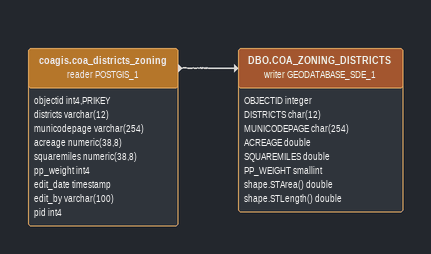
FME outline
coagis.coa_districts_zoning (reader POSTGIS_1)
    attributes: objectid int4,PRIKEY, districts varchar(12), municodepage varchar(254), acreage numeric(38,8), squaremiles numeric(38,8), pp_weight int4, edit_date timestamp, edit_by varchar(100), pid int4
    -> DBO.COA_ZONING_DISTRICTS (writer GEODATABASE_SDE_1)
DBO.COA_ZONING_DISTRICTS (writer GEODATABASE_SDE_1)
    attributes: OBJECTID integer, DISTRICTS char(12), MUNICODEPAGE char(254), ACREAGE double, SQUAREMILES double, PP_WEIGHT smallint, shape.STArea() double, shape.STLength() double
